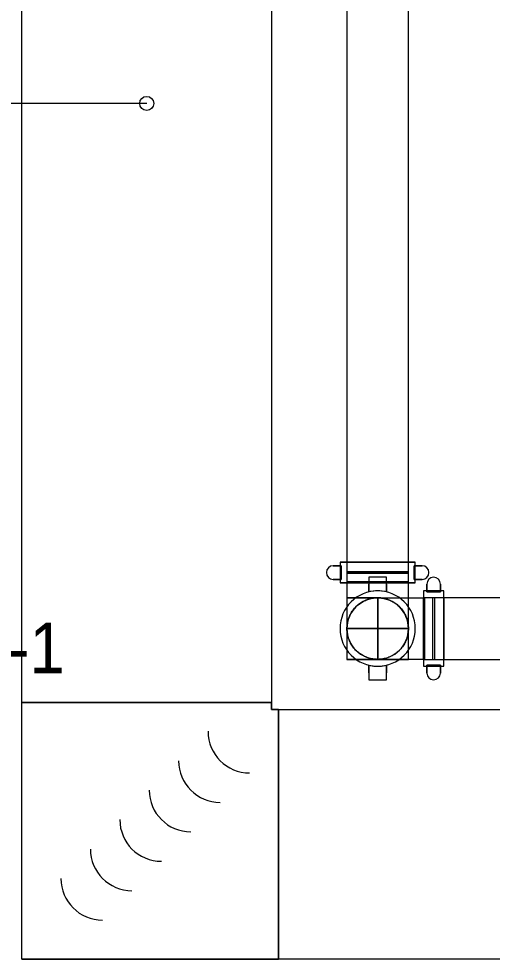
# Model space of a CAD drawing. Header units: metres. Extents: x 31.9 to 125.9, y -29 to 44.
# Drawn here: x 61.422 to 63.108, y -16.261 to -12.913 of the extents above; entities that cross this region are included whole.
import ezdxf

# ---------------------------------------------------------------- set-up
doc = ezdxf.new("R2010")
doc.units = ezdxf.units.M
for name, color, linetype, lineweight in [('A-GENM', 7, 'Continuous', 18), ('M-EQPM-IDEN', 7, 'Continuous', 9), ('M-HVAC-DUCT', 7, 'Continuous', 18), ('M-HVAC-DUCT-IDEN', 7, 'Continuous', 9), ('P-PIPE', 7, 'Continuous', 18)]:
    doc.layers.add(name, color=color, linetype=linetype, lineweight=lineweight)
doc.styles.add('SansSerif', font='SANSS__.TTF', dxfattribs={"width": 0.9, "height": 0.18})

# ---------------------------------------------------------------- blocks, each defined once
blk = doc.blocks.new('Victaulic-IPS-Rigid Coupling Style 07-W07-107 - Standard-V95-NIVEL 09')
at = {"layer": 'P-PIPE', "color": 11, "true_color": 0xff8080}
for p, q in [((74.8108, -1.6983), (74.7473, -1.6983)), ((74.7473, -1.6983), (74.7473, -1.7227)), ((74.8108, -1.7227), (74.8108, -1.6983)), ((74.7473, -1.7227), (74.7473, -1.7506)), ((74.7473, -1.7506), (74.7473, -1.7227)), ((74.8108, -1.7227), (74.8108, -1.7506)), ((74.8108, -1.7506), (74.8108, -1.7227)), ((74.7473, -2.0391), (74.7473, -2.0112)), ((74.7473, -2.0112), (74.7473, -2.0391)), ((74.7473, -2.0391), (74.7473, -2.0635)), ((74.8108, -2.0391), (74.8108, -2.0112)), ((74.8108, -2.0112), (74.8108, -2.0391)), ((74.8108, -2.0635), (74.8108, -2.0391)), ((74.7473, -2.0635), (74.8108, -2.0635))]:
    blk.add_line(p, q, dxfattribs=at)
for radius, start, end in [(0.1341, 0, 180), (0.1341, 0, 180), (0.1095, 0, 180), (0.1095, 0, 180), (0.1341, 76.3056, 103.6944), (0.1341, 76.3056, 103.6944), (0.1341, 180, 0), (0.1341, 180, 360), (0.1095, 180, 360), (0.1095, 180, 0), (0.1341, 256.3056, 283.6944), (0.1341, 256.3056, 283.6944)]:
    blk.add_arc((74.779, -1.8809), radius, start, end, dxfattribs=at)
blk = doc.blocks.new('Victaulic-IPS-Elbow No 10-13 - AC-2722759-NIVEL 09')
at = {"layer": 'P-PIPE', "color": 11, "true_color": 0xff8080}
for p, q in [((62.5909, -14.8868), (62.5909, -14.9174)), ((62.8099, -14.9174), (62.8099, -14.8868))]:
    blk.add_line(p, q, dxfattribs=at)
at = {"layer": 'P-PIPE', "color": 11, "lineweight": 9, "true_color": 0xff8080}
for p, q in [((62.5909, -15.0837), (62.5909, -15.1932)), ((62.5909, -15.0837), (62.5909, -15.1932)), ((62.5909, -15.0837), (62.7004, -15.0837)), ((62.7004, -15.0837), (62.5909, -15.0837)), ((62.7004, -15.0837), (62.7004, -15.1932)), ((62.7004, -15.0837), (62.7004, -15.1932)), ((62.7004, -15.0837), (62.8099, -15.0837)), ((62.8099, -15.0837), (62.7004, -15.0837)), ((62.7004, -15.1932), (62.7004, -15.0837)), ((62.7004, -15.1932), (62.7004, -15.0837)), ((62.8099, -15.1932), (62.8099, -15.0837)), ((62.8099, -15.1932), (62.8099, -15.0837)), ((62.5909, -15.1932), (62.7004, -15.1932)), ((62.7004, -15.1932), (62.5909, -15.1932)), ((62.7004, -15.1932), (62.8099, -15.1932)), ((62.8099, -15.1932), (62.7004, -15.1932))]:
    blk.add_line(p, q, dxfattribs=at)
at = {"layer": 'P-PIPE', "color": 11, "true_color": 0xff8080, "flags": 128}
for points in [[(62.5909, -14.9174), (62.5909, -14.9241), (62.5909, -14.9307), (62.5909, -14.9373), (62.5909, -14.9439), (62.5909, -14.9504), (62.5909, -14.9569), (62.5909, -14.9634), (62.5909, -14.9697), (62.5909, -14.976), (62.5909, -14.9821), (62.5909, -14.9882), (62.5909, -14.9942), (62.5909, -15), (62.5909, -15.0057), (62.5909, -15.0113), (62.5909, -15.0167), (62.5909, -15.0219), (62.5909, -15.027), (62.5909, -15.0319), (62.5909, -15.0367), (62.5909, -15.0412), (62.5909, -15.0455), (62.5909, -15.0497), (62.5909, -15.0536), (62.5909, -15.0573), (62.5909, -15.0608), (62.5909, -15.064), (62.5909, -15.067), (62.5909, -15.0698), (62.5909, -15.0724), (62.5909, -15.0746), (62.5909, -15.0767), (62.5909, -15.0785), (62.5909, -15.08), (62.5909, -15.0812), (62.5909, -15.0822), (62.5909, -15.083), (62.5909, -15.0834), (62.5909, -15.0836), (62.5909, -15.0837)], [(62.8099, -15.0837), (62.8099, -15.0835), (62.8099, -15.0831), (62.8099, -15.0825), (62.8099, -15.0815), (62.8099, -15.0803), (62.8099, -15.0789), (62.8099, -15.0772), (62.8099, -15.0752), (62.8099, -15.073), (62.8099, -15.0705), (62.8099, -15.0678), (62.8099, -15.0649), (62.8099, -15.0617), (62.8099, -15.0583), (62.8099, -15.0546), (62.8099, -15.0508), (62.8099, -15.0467), (62.8099, -15.0424), (62.8099, -15.0379), (62.8099, -15.0332), (62.8099, -15.0284), (62.8099, -15.0233), (62.8099, -15.0181), (62.8099, -15.0128), (62.8099, -15.0072), (62.8099, -15.0016), (62.8099, -14.9958), (62.8099, -14.9898), (62.8099, -14.9838), (62.8099, -14.9777), (62.8099, -14.9714), (62.8099, -14.9651), (62.8099, -14.9587), (62.8099, -14.9522), (62.8099, -14.9457), (62.8099, -14.9391), (62.8099, -14.9325), (62.8099, -14.9259), (62.8099, -14.9192), (62.8099, -14.9174)]]:
    blk.add_lwpolyline(points, dxfattribs=at)
at = {"layer": 'P-PIPE', "color": 11, "true_color": 0xff8080}
for start, end in [(90, 180), (90, 180), (90, 180), (0, 90), (360, 90), (0, 90), (180, 270), (180, 270), (180, 270), (270, 0), (270, 360), (270, 0)]:
    blk.add_arc((62.7004, -15.0837), 0.1095, start, end, dxfattribs=at)
for centre, start_param, end_param in [((62.7004, -14.8868), 1.570796, 3.141593), ((62.7004, -14.8868), 3.141593, 4.712389), ((62.7004, -14.8868), 0, 1.570796), ((62.7004, -14.8868), 4.712389, 6.283185), ((62.7004, -14.9174), 3.141593, 4.712389), ((62.7004, -14.9174), 1.570796, 3.141593), ((62.7004, -14.9174), 1.570796, 3.141593), ((62.7004, -14.9174), 3.141593, 4.712389), ((62.7004, -14.9174), 4.712389, 6.283185), ((62.7004, -14.9174), 0, 1.570796), ((62.7004, -14.9174), 0, 1.570796), ((62.7004, -14.9174), 4.712389, 6.283185)]:
    blk.add_ellipse(centre, major_axis=(0.1095, 0), ratio=0.000005, start_param=start_param, end_param=end_param, dxfattribs=at)
blk = doc.blocks.new('Victaulic-IPS-Rigid Coupling Style 07-W07-107 - Standard-V107-NIVEL 09')
at = {"layer": 'P-PIPE', "color": 11, "true_color": 0xff8080}
for p, q in [((62.5422, -14.8599), (62.5701, -14.8599)), ((62.5701, -14.8599), (62.5422, -14.8599)), ((62.5663, -14.8477), (62.5663, -14.9208)), ((62.5663, -14.8599), (62.5663, -14.9086)), ((62.5701, -14.8599), (62.5701, -14.9086)), ((62.5701, -14.9086), (62.5701, -14.8599)), ((62.5909, -14.8477), (62.5909, -14.9208)), ((62.8099, -14.9208), (62.8099, -14.8477)), ((62.8307, -14.9086), (62.8307, -14.8599)), ((62.8307, -14.8599), (62.8587, -14.8599)), ((62.8587, -14.8599), (62.8307, -14.8599)), ((62.8307, -14.8599), (62.8307, -14.9086)), ((62.8345, -14.9208), (62.8345, -14.8477)), ((62.8345, -14.9086), (62.8345, -14.8599)), ((62.5701, -14.9086), (62.5422, -14.9086)), ((62.5422, -14.9086), (62.5701, -14.9086)), ((62.8587, -14.9086), (62.8307, -14.9086)), ((62.8307, -14.9086), (62.8587, -14.9086))]:
    blk.add_line(p, q, dxfattribs=at)
for centre, start, end in [((62.5422, -14.8843), 90, 270), ((62.5422, -14.8843), 90, 270), ((62.8587, -14.8843), 270, 90), ((62.8587, -14.8843), 270, 90)]:
    blk.add_arc(centre, 0.0244, start, end, dxfattribs=at)
for centre, major_axis, start_param, end_param in [((62.7004, -14.8599), (0.1341, 0), 2.902581, 3.380604), ((62.7004, -14.8477), (0.1341, 0), 1.570796, 4.712389), ((62.7004, -14.8477), (0.1095, 0), 1.570796, 4.712389), ((62.7004, -14.8477), (0.1341, 0), 4.712389, 7.853982), ((62.7004, -14.8477), (0.1095, 0), 4.712389, 7.853982), ((62.7004, -14.8599), (-0.1341, 0), 2.902581, 3.380604), ((62.7004, -14.9086), (0.1341, 0), 2.902581, 3.380604), ((62.7004, -14.9208), (0.1341, 0), 1.570796, 4.712389), ((62.7004, -14.9208), (0.1095, 0), 1.570796, 4.712389), ((62.7004, -14.9208), (0.1341, 0), 4.712389, 7.853982), ((62.7004, -14.9208), (0.1095, 0), 4.712389, 7.853982), ((62.7004, -14.9086), (0.1341, 0), 6.044174, 6.522197)]:
    blk.add_ellipse(centre, major_axis=major_axis, ratio=0.000005, start_param=start_param, end_param=end_param, dxfattribs=at)
blk = doc.blocks.new('Victaulic-IPS-Elbow No 10-13 - AC-2722664-NIVEL 09')
at = {"layer": 'P-PIPE', "color": 11, "lineweight": 9, "true_color": 0xff8080}
for p, q in [((62.5909, -14.9741), (62.7004, -14.9741)), ((62.7004, -14.9741), (62.5909, -14.9741)), ((62.5909, -14.9741), (62.5909, -15.0837)), ((62.7004, -15.0837), (62.7004, -14.9741)), ((62.7004, -14.9741), (62.7004, -15.0837)), ((62.5909, -15.0837), (62.7004, -15.0837)), ((62.7004, -15.0837), (62.5909, -15.0837)), ((62.7004, -15.0837), (62.5909, -15.0837)), ((62.5909, -15.0837), (62.7004, -15.0837)), ((62.5909, -15.0837), (62.5909, -15.1932)), ((62.7004, -15.1932), (62.7004, -15.0837)), ((62.7004, -15.0837), (62.7004, -15.1932)), ((62.7004, -15.1932), (62.5909, -15.1932)), ((62.5909, -15.1932), (62.7004, -15.1932))]:
    blk.add_line(p, q, dxfattribs=at)
at = {"layer": 'P-PIPE', "color": 11, "true_color": 0xff8080}
for p, q in [((62.8973, -14.9741), (62.8667, -14.9741)), ((62.8667, -14.9741), (62.8667, -15.0837)), ((62.8667, -14.9741), (62.8667, -15.0837)), ((62.8667, -15.0837), (62.8667, -14.9741)), ((62.8667, -15.0837), (62.8667, -14.9741)), ((62.8973, -15.0837), (62.8973, -14.9741)), ((62.8973, -15.0837), (62.8973, -14.9741)), ((62.8667, -15.0837), (62.8667, -15.1932)), ((62.8667, -15.0837), (62.8667, -15.1932)), ((62.8667, -15.1932), (62.8667, -15.0837)), ((62.8667, -15.1932), (62.8667, -15.0837)), ((62.8973, -15.1932), (62.8973, -15.0837)), ((62.8973, -15.1932), (62.8973, -15.0837)), ((62.8667, -15.1932), (62.8973, -15.1932))]:
    blk.add_line(p, q, dxfattribs=at)
at = {"layer": 'P-PIPE', "color": 11, "true_color": 0xff8080, "flags": 128}
for points in [[(62.5909, -15.0837), (62.591, -15.0793), (62.5912, -15.0749), (62.5917, -15.0705), (62.5923, -15.0662), (62.5931, -15.0619), (62.594, -15.0576), (62.5951, -15.0534), (62.5964, -15.0492), (62.5979, -15.0451), (62.5995, -15.041), (62.6013, -15.037), (62.6033, -15.0331), (62.6054, -15.0292), (62.6076, -15.0255), (62.61, -15.0218), (62.6125, -15.0182), (62.6152, -15.0148), (62.6181, -15.0114), (62.621, -15.0082), (62.6241, -15.0051), (62.6273, -15.0021), (62.6306, -14.9992), (62.634, -14.9965), (62.6376, -14.9939), (62.6412, -14.9915), (62.645, -14.9892), (62.6488, -14.987), (62.6527, -14.9851), (62.6567, -14.9832), (62.6607, -14.9816), (62.6648, -14.9801), (62.669, -14.9787), (62.6732, -14.9775), (62.6775, -14.9765), (62.6818, -14.9757), (62.6861, -14.9751), (62.6905, -14.9746), (62.6948, -14.9743), (62.6992, -14.9741), (62.7004, -14.9741)], [(62.7004, -14.9741), (62.7048, -14.9742), (62.7092, -14.9745), (62.7135, -14.9749), (62.7179, -14.9755), (62.7222, -14.9763), (62.7264, -14.9773), (62.7307, -14.9784), (62.7349, -14.9797), (62.739, -14.9811), (62.7431, -14.9828), (62.7471, -14.9845), (62.751, -14.9865), (62.7548, -14.9886), (62.7586, -14.9908), (62.7623, -14.9932), (62.7658, -14.9958), (62.7693, -14.9985), (62.7726, -15.0013), (62.7759, -15.0043), (62.779, -15.0073), (62.782, -15.0105), (62.7848, -15.0139), (62.7876, -15.0173), (62.7901, -15.0208), (62.7926, -15.0245), (62.7949, -15.0282), (62.797, -15.032), (62.799, -15.0359), (62.8008, -15.0399), (62.8025, -15.044), (62.804, -15.0481), (62.8053, -15.0522), (62.8065, -15.0565), (62.8075, -15.0607), (62.8084, -15.065), (62.809, -15.0694), (62.8095, -15.0737), (62.8098, -15.0781), (62.8099, -15.0825), (62.8099, -15.0837)], [(62.7004, -14.9741), (62.7005, -14.9741), (62.7009, -14.9741), (62.7016, -14.9741), (62.7025, -14.9741), (62.7037, -14.9741), (62.7052, -14.9741), (62.7069, -14.9741), (62.7088, -14.9741), (62.7111, -14.9741), (62.7135, -14.9741), (62.7162, -14.9741), (62.7192, -14.9741), (62.7224, -14.9741), (62.7258, -14.9741), (62.7294, -14.9741), (62.7333, -14.9741), (62.7374, -14.9741), (62.7417, -14.9741), (62.7462, -14.9741), (62.7508, -14.9741), (62.7557, -14.9741), (62.7607, -14.9741), (62.7659, -14.9741), (62.7713, -14.9741), (62.7768, -14.9741), (62.7825, -14.9741), (62.7883, -14.9741), (62.7942, -14.9741), (62.8003, -14.9741), (62.8064, -14.9741), (62.8127, -14.9741), (62.819, -14.9741), (62.8254, -14.9741), (62.8319, -14.9741), (62.8384, -14.9741), (62.845, -14.9741), (62.8516, -14.9741), (62.8582, -14.9741), (62.8649, -14.9741), (62.8667, -14.9741)], [(62.7004, -15.1932), (62.696, -15.1931), (62.6917, -15.1928), (62.6873, -15.1924), (62.683, -15.1918), (62.6786, -15.191), (62.6744, -15.1901), (62.6701, -15.1889), (62.666, -15.1876), (62.6618, -15.1862), (62.6578, -15.1845), (62.6538, -15.1828), (62.6498, -15.1808), (62.646, -15.1787), (62.6422, -15.1765), (62.6386, -15.1741), (62.635, -15.1715), (62.6315, -15.1688), (62.6282, -15.166), (62.6249, -15.163), (62.6218, -15.16), (62.6188, -15.1568), (62.616, -15.1534), (62.6133, -15.15), (62.6107, -15.1465), (62.6082, -15.1428), (62.6059, -15.1391), (62.6038, -15.1353), (62.6018, -15.1314), (62.6, -15.1274), (62.5983, -15.1233), (62.5968, -15.1192), (62.5955, -15.1151), (62.5943, -15.1108), (62.5933, -15.1066), (62.5925, -15.1023), (62.5918, -15.0979), (62.5913, -15.0936), (62.591, -15.0892), (62.5909, -15.0848), (62.5909, -15.0837)], [(62.8099, -15.0837), (62.8099, -15.088), (62.8096, -15.0924), (62.8092, -15.0968), (62.8085, -15.1011), (62.8078, -15.1054), (62.8068, -15.1097), (62.8057, -15.1139), (62.8044, -15.1181), (62.8029, -15.1222), (62.8013, -15.1263), (62.7995, -15.1303), (62.7976, -15.1342), (62.7955, -15.1381), (62.7932, -15.1418), (62.7908, -15.1455), (62.7883, -15.1491), (62.7856, -15.1525), (62.7828, -15.1559), (62.7798, -15.1591), (62.7767, -15.1622), (62.7735, -15.1652), (62.7702, -15.1681), (62.7668, -15.1708), (62.7632, -15.1734), (62.7596, -15.1758), (62.7559, -15.1781), (62.752, -15.1803), (62.7481, -15.1822), (62.7442, -15.1841), (62.7401, -15.1857), (62.736, -15.1873), (62.7318, -15.1886), (62.7276, -15.1898), (62.7233, -15.1908), (62.719, -15.1916), (62.7147, -15.1923), (62.7103, -15.1927), (62.706, -15.193), (62.7016, -15.1932), (62.7004, -15.1932)], [(62.8667, -15.1932), (62.86, -15.1932), (62.8534, -15.1932), (62.8468, -15.1932), (62.8402, -15.1932), (62.8336, -15.1932), (62.8271, -15.1932), (62.8207, -15.1932), (62.8144, -15.1932), (62.8081, -15.1932), (62.8019, -15.1932), (62.7958, -15.1932), (62.7899, -15.1932), (62.784, -15.1932), (62.7783, -15.1932), (62.7728, -15.1932), (62.7674, -15.1932), (62.7621, -15.1932), (62.757, -15.1932), (62.7521, -15.1932), (62.7474, -15.1932), (62.7429, -15.1932), (62.7385, -15.1932), (62.7344, -15.1932), (62.7305, -15.1932), (62.7268, -15.1932), (62.7233, -15.1932), (62.72, -15.1932), (62.717, -15.1932), (62.7142, -15.1932), (62.7117, -15.1932), (62.7094, -15.1932), (62.7074, -15.1932), (62.7056, -15.1932), (62.7041, -15.1932), (62.7028, -15.1932), (62.7018, -15.1932), (62.7011, -15.1932), (62.7006, -15.1932), (62.7004, -15.1932), (62.7004, -15.1932)]]:
    blk.add_lwpolyline(points, dxfattribs=at)
at = {"layer": 'P-PIPE', "color": 11, "true_color": 0xff8080}
for start, end in [(90, 180), (90, 180), (90, 180), (0, 90), (0, 90), (0, 90), (180, 270), (180, 270), (180, 270), (270, 0), (270, 0), (270, 0)]:
    blk.add_arc((62.7004, -15.0837), 0.1095, start, end, dxfattribs=at)
blk = doc.blocks.new('Victaulic-IPS-Rigid Coupling Style 07-W07-107 - Standard-V108-NIVEL 09')
at = {"layer": 'P-PIPE', "color": 11, "true_color": 0xff8080}
for p, q in [((62.8754, -14.9254), (62.8754, -14.9534)), ((62.8754, -14.9534), (62.8754, -14.9254)), ((62.9242, -14.9534), (62.9242, -14.9254)), ((62.9242, -14.9254), (62.9242, -14.9534)), ((62.9364, -14.9495), (62.8632, -14.9495)), ((62.8632, -14.9495), (62.8632, -15.0837)), ((62.9242, -14.9495), (62.8754, -14.9495)), ((62.8754, -14.9534), (62.8754, -14.9495)), ((62.8754, -14.9534), (62.9242, -14.9534)), ((62.9242, -14.9534), (62.8754, -14.9534)), ((62.9242, -14.9495), (62.9242, -14.9534)), ((62.9364, -15.0837), (62.9364, -14.9495)), ((62.9364, -14.9741), (62.8632, -14.9741)), ((62.8632, -15.0837), (62.8632, -14.9741)), ((62.9364, -14.9741), (62.9364, -15.0837)), ((62.8632, -15.0837), (62.8632, -15.2178)), ((62.8632, -15.1932), (62.8632, -15.0837)), ((62.9364, -15.2178), (62.9364, -15.0837)), ((62.9364, -15.0837), (62.9364, -15.1932)), ((62.8632, -15.1932), (62.9364, -15.1932)), ((62.8632, -15.2178), (62.9364, -15.2178)), ((62.9242, -15.214), (62.8754, -15.214)), ((62.8754, -15.214), (62.8754, -15.2419)), ((62.8754, -15.2419), (62.8754, -15.214)), ((62.8754, -15.214), (62.9242, -15.214)), ((62.8754, -15.2178), (62.8754, -15.214)), ((62.8754, -15.2178), (62.9242, -15.2178)), ((62.9242, -15.2419), (62.9242, -15.214)), ((62.9242, -15.214), (62.9242, -15.2419)), ((62.9242, -15.214), (62.9242, -15.2178))]:
    blk.add_line(p, q, dxfattribs=at)
for centre, start, end in [((62.8998, -14.9254), 0, 180), ((62.8998, -14.9254), 0, 180), ((62.8998, -15.2419), 180, 0), ((62.8998, -15.2419), 180, 0)]:
    blk.add_arc(centre, 0.0244, start, end, dxfattribs=at)
blk = doc.blocks.new('Rectangular Elbow - Mitered - Single Thickness Vanes - LAMINA-V167-NIVEL 09')
at = {"layer": 'A-GENM', "color": 4, "true_color": 0x00ffff}
for centre in [(62.2442, -15.4495), (62.2442, -15.4495), (62.1394, -15.5543), (62.1394, -15.5543), (62.0346, -15.659), (62.0346, -15.659), (61.9299, -15.7638), (61.9299, -15.7638), (61.8251, -15.8686), (61.8251, -15.8686), (61.7203, -15.9734), (61.7203, -15.9734)]:
    blk.add_arc(centre, 0.1482, 180, 270, dxfattribs=at)
at = {"layer": 'M-HVAC-DUCT', "color": 4, "true_color": 0x00ffff}
for p, q in [((62.322, -15.3463), (61.433, -15.3463)), ((61.433, -15.3463), (61.433, -15.3463)), ((61.433, -15.3463), (62.322, -15.3463)), ((61.433, -16.2607), (61.433, -15.3463)), ((61.433, -16.2607), (61.433, -15.3463)), ((62.322, -15.3463), (62.322, -15.3463)), ((62.322, -15.3463), (62.322, -15.3717)), ((62.322, -15.3717), (62.322, -15.3463)), ((62.322, -15.3717), (62.322, -15.3717)), ((62.322, -15.3717), (62.3474, -15.3717)), ((62.3474, -15.3717), (62.322, -15.3717)), ((62.3474, -16.2607), (62.3474, -15.3717)), ((62.3474, -15.3717), (62.3474, -16.2607)), ((62.3474, -15.3717), (62.3474, -15.3717)), ((61.433, -16.2607), (61.433, -16.2607)), ((61.433, -16.2607), (62.3474, -16.2607)), ((62.3474, -16.2607), (61.433, -16.2607)), ((62.3474, -16.2607), (62.3474, -16.2607))]:
    blk.add_line(p, q, dxfattribs=at)

msp = doc.modelspace()

# ---------------------------------------------------------------- linework, layer by layer
at = {"layer": 'M-HVAC-DUCT', "color": 4, "true_color": 0x00ffff}
for p, q in [((61.433, -15.3463), (61.433, -11.0853)), ((62.322, -11.0853), (62.322, -15.3463)), ((61.433, -15.3463), (62.322, -15.3463)), ((62.3474, -16.2607), (62.3474, -15.3717)), ((62.3474, -15.3717), (62.3474, -16.2607)), ((62.3474, -15.3717), (66.2426, -15.3717)), ((66.2426, -16.2607), (62.3474, -16.2607))]:
    msp.add_line(p, q, dxfattribs=at)
at = {"layer": 'M-HVAC-DUCT-IDEN'}
msp.add_line((61.8775, -13.214), (61.1865, -13.214), dxfattribs=at)
msp.add_circle((61.8775, -13.214), 0.025, dxfattribs=at)
at = {"layer": 'P-PIPE', "color": 11, "true_color": 0xff8080}
for p, q in [((62.5909, -7.3255), (62.5909, -14.8817)), ((62.8099, -14.8817), (62.8099, -7.3255)), ((65.8449, -14.9741), (62.9023, -14.9741)), ((62.9023, -14.9741), (62.9023, -15.1932)), ((62.9023, -15.1932), (65.8449, -15.1932))]:
    msp.add_line(p, q, dxfattribs=at)
for start_param, end_param in [(3.141593, 4.712389), (1.570796, 3.141593), (4.712389, 6.283185), (0, 1.570796)]:
    msp.add_ellipse((62.7004, -14.8817), major_axis=(0.1095, 0), ratio=0.000005, start_param=start_param, end_param=end_param, dxfattribs=at)

# ---------------------------------------------------------------- block references
at = {"layer": 'M-HVAC-DUCT', "color": 4, "true_color": 0x00ffff}
msp.add_blockref('Rectangular Elbow - Mitered - Single Thickness Vanes - LAMINA-V167-NIVEL 09', (0, 0), dxfattribs=at)
at = {"layer": 'P-PIPE', "color": 11, "true_color": 0xff8080}
for name in ['Victaulic-IPS-Rigid Coupling Style 07-W07-107 - Standard-V107-NIVEL 09', 'Victaulic-IPS-Elbow No 10-13 - AC-2722759-NIVEL 09', 'Victaulic-IPS-Rigid Coupling Style 07-W07-107 - Standard-V108-NIVEL 09', 'Victaulic-IPS-Elbow No 10-13 - AC-2722664-NIVEL 09']:
    msp.add_blockref(name, (0, 0), dxfattribs=at)
at = {"layer": 'P-PIPE', "color": 11, "true_color": 0xff8080, "rotation": 180}
msp.add_blockref('Victaulic-IPS-Rigid Coupling Style 07-W07-107 - Standard-V95-NIVEL 09', (137.4794, -16.9645), dxfattribs=at)

# ---------------------------------------------------------------- texts
at = {"layer": 'M-EQPM-IDEN', "insert": (59.322, -15.0628), "char_height": 0.18, "width": 2.69848, "attachment_point": 1, "style": 'SansSerif'}
msp.add_mtext('VENTILADORA #P9-1', dxfattribs=at)

doc.saveas('drawing.dxf')
